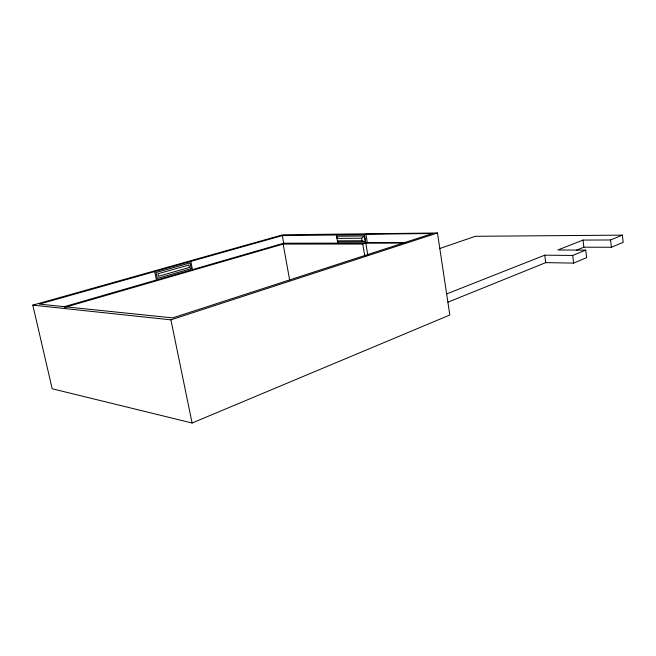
<?xml version="1.0" encoding="UTF-8"?>
<svg xmlns="http://www.w3.org/2000/svg" width="656" height="656" viewBox="0 0 656 656"><rect width="100%" height="100%" fill="white"/><g stroke="black" fill="none" stroke-linecap="round" stroke-linejoin="round"><path stroke-width="0.98" d="M364.351 235.98L337.446 236.234L337.02 238.39L361.628 238.218L364.351 235.98L365.318 241.834L338.414 241.916L337.438 240.834L362.046 240.736L365.318 241.834M192.093 423.022L449.819 315.003L437.47 232.978L282.867 234.791L32.8 305.138L52.185 388.762L192.093 423.022L170.904 319.849L32.8 305.138M447.917 302.186L545.735 262.63L573.639 263.097L586.636 257.652L585.718 250.125L557.912 249.985L582.995 240.08L610.539 239.973L622.372 235.127L623.2 242.326L611.4 247.271L583.865 247.205L576.452 250.207M446.67 293.921L544.759 255.176L572.688 255.455L585.718 250.125M439.52 248.591L475.305 236.308L622.372 235.127M170.904 319.849L437.47 232.978M64.747 307.393L283.162 244.073L362.784 244.04L367.327 242.622L406.244 242.54M364.441 234.717L365.958 234.258L432.534 233.511L172.684 317.898L39.36 304.105L282.326 235.602L364.441 234.717L367.803 255.127M64.075 306.746L283.695 243.212L405.556 243.032M154.685 271.584L156.431 280.03M190.806 261.4L192.446 269.608M282.326 235.602L283.695 243.212M283.162 244.073L289.64 279.948M336.405 235.02L337.783 243.13M362.784 244.04L364.777 256.111M361.628 238.218L362.046 240.736M365.958 234.258L367.327 242.622M544.759 255.176L545.735 262.63M572.688 255.455L573.639 263.097M582.995 240.08L583.865 247.205M610.539 239.973L611.4 247.271M191.15 268.681L157.284 278.439L156.062 272.535L190.002 262.933L191.15 268.681M189.42 267.443L158.416 276.332L157.899 273.806L188.928 264.975L189.42 267.443"/></g></svg>
